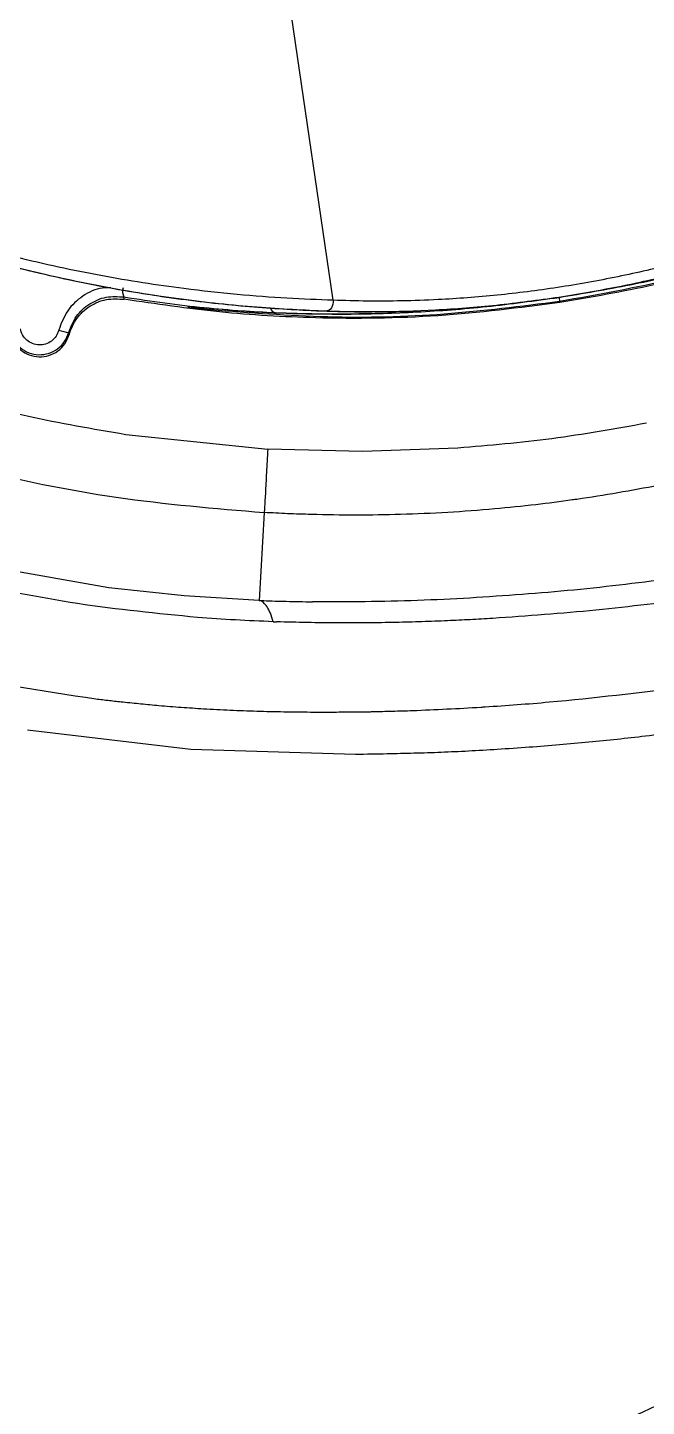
# Model space of a CAD drawing. Extents: x -51 to 27, y -13 to 136.
# Drawn here: x -39.435 to -37.536, y 38.258 to 42.485 of the extents above; entities that cross this region are included whole.
import ezdxf

# ---------------------------------------------------------------- set-up
doc = ezdxf.new("R2010")
doc.units = 0
doc.header["$MEASUREMENT"] = 0
doc.layers.add('GEOMETRY', color=2, linetype='Continuous', lineweight=25)

# ---------------------------------------------------------------- blocks, each defined once
blk = doc.blocks.new('2026 MONTERREY-BLOOM')
at = {"layer": 'GEOMETRY'}
for p, q in [((-26.8148, -42.0655), (-26.9426, -41.1923)), ((-27.4558, -42.0623), (-27.4569, -42.0552)), ((-26.1227, -42.0557), (-26.1224, -42.0576)), ((-26.1224, -42.0578), (-26.1208, -42.0683)), ((-26.1208, -42.0683), (-26.1201, -42.0727)), ((-27.6264, -42.1643), (-27.6254, -42.1708)), ((-27.4511, -42.4765), (-27.0156, -42.5218)), ((-26.7252, -42.5294), (-27.0156, -42.5218)), ((-26.4325, -42.5188), (-26.7252, -42.5294)), ((-27.0265, -42.7162), (-27.0417, -42.9859)), ((-27.5029, -42.9475), (-27.9634, -42.8655)), ((-27.2722, -42.972), (-27.5029, -42.9475)), ((-27.0417, -42.9859), (-27.2722, -42.972)), ((-27.2516, -43.4431), (-27.7525, -43.3835)), ((-26.7463, -43.4581), (-27.2516, -43.4431))]:
    blk.add_line(p, q, dxfattribs=at)
at = {"layer": 'GEOMETRY', "flags": 128}
blk.add_lwpolyline([(-26.8148, -42.0655), (-26.815, -42.0717), (-26.816, -42.0777), (-26.8178, -42.0834), (-26.8203, -42.0884), (-26.8234, -42.0925), (-26.827, -42.0956), (-26.8309, -42.0975), (-26.835, -42.0982)], dxfattribs=at)
at = {"layer": 'GEOMETRY'}
for centre, radius, start, end in [((-27.4264, -42.0383), 0.0349, 161.1624, 208.9971), ((-26.9888, -42.0838), 0.0198, 197.9234, 258.9331), ((-27.5774, -41.8955), 0.2733, 253.0871, 259.6692)]:
    blk.add_arc(centre, radius, start, end, dxfattribs=at)
for points in [[(-31.5776, -37.9016), (-31.5735, -38.0538), (-31.5652, -38.3581), (-31.498, -38.8105), (-31.3916, -39.2547), (-31.2427, -39.6868), (-31.054, -40.103), (-30.8266, -40.4994), (-30.5629, -40.8726), (-30.265, -41.2192), (-29.9357, -41.536), (-29.578, -41.8203), (-29.195, -42.0696), (-28.7901, -42.2815), (-28.367, -42.4544), (-27.9295, -42.5856), (-27.4816, -42.6781), (-27.1782, -42.7035), (-27.0265, -42.7162)], [(-26.9926, -42.1032), (-26.9334, -42.1052), (-26.8151, -42.1092), (-26.6776, -42.1052), (-26.6088, -42.1033)], [(-26.6048, -42.1002), (-26.6541, -42.1011), (-26.7528, -42.1028), (-26.8391, -42.0996), (-26.8822, -42.0979)], [(-27.0156, -42.5218), (-27.017, -42.5464), (-27.0198, -42.5958), (-27.0233, -42.6587), (-27.0259, -42.7041), (-27.0263, -42.7122), (-27.0265, -42.7162)]]:
    blk.add_open_spline(points, degree=3, dxfattribs=at)
for points, knots in [([(-19.8033, -75.3764), (-20.5726, -75.3487), (-22.1071, -75.2936), (-24.4102, -75.1858), (-26.4521, -75.0692), (-28.236, -74.9394), (-29.4096, -74.8337), (-30.2308, -74.7488), (-30.6969, -74.6957), (-31.1616, -74.645), (-31.6218, -74.5543), (-32.0883, -74.4187), (-32.5518, -74.2366), (-33.0066, -74.006), (-33.4377, -73.7331), (-33.8408, -73.4206), (-34.2125, -73.0713), (-34.5493, -72.6882), (-34.8482, -72.2749), (-35.1066, -71.8351), (-35.3065, -71.4059), (-35.4568, -70.9961), (-35.566, -70.6114), (-35.6464, -70.2238), (-35.6951, -69.8245), (-35.7408, -69.4226), (-35.8384, -68.5165), (-35.959, -67.1829), (-36.0842, -65.4161), (-36.1971, -63.4626), (-36.3013, -61.258), (-36.3943, -58.796), (-36.4684, -56.328), (-36.5267, -53.8502), (-36.5772, -51.0384), (-36.6156, -47.8954), (-36.6375, -44.5611), (-36.6425, -42.225), (-36.643, -40.8865), (-36.6431, -40.4064), (-36.643, -39.9263), (-36.6428, -39.4525), (-36.6428, -39.1387), (-36.6427, -38.9849)], [0, 0, 0, 0, 0.0467709, 0.0932958, 0.1400933, 0.1710351, 0.2019709, 0.2116866, 0.2211975, 0.2304811, 0.2400742, 0.2496538, 0.2599664, 0.2702825, 0.2805986, 0.2909143, 0.3012298, 0.311545, 0.3218607, 0.3321766, 0.3424925, 0.3505825, 0.3586781, 0.3667695, 0.3746051, 0.3831066, 0.3913525, 0.429977, 0.4644608, 0.4989699, 0.5488683, 0.598565, 0.6486664, 0.6988989, 0.7491594, 0.8195402, 0.8898842, 0.9517621, 0.9614858, 0.9712096, 0.9809334, 0.9906576, 1, 1, 1, 1]), ([(-26.8148, -42.0655), (-26.8614, -42.0637), (-26.9538, -42.0602), (-27.1089, -42.0485), (-27.2986, -42.0279), (-27.5273, -41.9925), (-27.7584, -41.9426), (-27.9568, -41.8895), (-28.124, -41.8377), (-28.2697, -41.7863), (-28.4, -41.7356), (-28.5113, -41.6886), (-28.6205, -41.6392), (-28.6868, -41.6067), (-28.7199, -41.5904)], [0, 0, 0, 0, 0.084016, 0.166849, 0.249964, 0.374459, 0.499657, 0.581567, 0.663828, 0.74956, 0.807504, 0.874292, 0.937145, 1, 1, 1, 1]), ([(-28.7144, -41.6137), (-28.6478, -41.6467), (-28.5151, -41.7124), (-28.2891, -41.8066), (-28.049, -41.8917), (-27.7964, -41.9645), (-27.5392, -42.0221), (-27.2858, -42.0631), (-27.0439, -42.0887), (-26.9046, -42.095), (-26.835, -42.0982)], [0, 0, 0, 0, 0.125679, 0.250401, 0.375573, 0.500293, 0.625558, 0.750126, 0.875243, 1, 1, 1, 1]), ([(-26.8822, -42.0979), (-26.9482, -42.0942), (-27.0803, -42.0868), (-27.3088, -42.061), (-27.5477, -42.0214), (-27.7897, -41.9672), (-28.0276, -41.8996), (-28.2539, -41.8213), (-28.4667, -41.7353), (-28.5912, -41.676), (-28.6536, -41.6463)], [0, 0, 0, 0, 0.125312, 0.250889, 0.375194, 0.500597, 0.62496, 0.750182, 0.874953, 1, 1, 1, 1]), ([(-24.8481, -41.6651), (-24.9611, -41.7188), (-25.1874, -41.8263), (-25.5181, -41.9393), (-25.8295, -42.0225), (-26.0234, -42.056), (-26.1201, -42.0727)], [0, 0, 0, 0, 0.279611, 0.560094, 0.78039, 1, 1, 1, 1]), ([(-26.1208, -42.0683), (-26.0039, -42.0474), (-25.7698, -42.0057), (-25.4253, -41.9074), (-25.2037, -41.8188), (-25.0926, -41.7744)], [0, 0, 0, 0, 0.332127, 0.66546, 1, 1, 1, 1]), ([(-25.4591, -41.859), (-25.4915, -41.8702), (-25.5537, -41.8917), (-25.6577, -41.9235), (-25.7845, -41.9583), (-25.9413, -41.9947), (-26.1263, -42.0278), (-26.313, -42.0514), (-26.4735, -42.0634), (-26.6052, -42.0679), (-26.7142, -42.0686), (-26.7803, -42.0665), (-26.8148, -42.0655)], [0, 0, 0, 0, 0.0875862, 0.1685667, 0.2500617, 0.3746056, 0.4997581, 0.6242293, 0.7494946, 0.8306839, 0.9117415, 1, 1, 1, 1]), ([(-26.1227, -42.0557), (-26.0585, -42.045), (-25.9304, -42.0235), (-25.7471, -41.9809), (-25.5761, -41.9334), (-25.4787, -41.9006), (-25.4301, -41.8842)], [0, 0, 0, 0, 0.250521, 0.499832, 0.750132, 1, 1, 1, 1]), ([(-25.326, -41.8607), (-25.3824, -41.8795), (-25.4945, -41.9169), (-25.6916, -41.9716), (-25.902, -42.0207), (-26.0491, -42.0453), (-26.1224, -42.0576)], [0, 0, 0, 0, 0.2514811, 0.5005675, 0.7510645, 1, 1, 1, 1]), ([(-27.4966, -42.0276), (-27.5055, -42.0274), (-27.5357, -42.0264), (-27.5845, -42.0502), (-27.6337, -42.0949), (-27.6492, -42.1363), (-27.6569, -42.1569)], [0, 0, 0, 0, 0.122125, 0.414597, 0.70719, 1, 1, 1, 1]), ([(-27.6264, -42.1643), (-27.6196, -42.1469), (-27.6059, -42.112), (-27.5633, -42.074), (-27.5114, -42.052), (-27.4751, -42.0541), (-27.4569, -42.0552)], [0, 0, 0, 0, 0.248885, 0.498094, 0.74819, 1, 1, 1, 1]), ([(-27.6254, -42.1708), (-27.6187, -42.1536), (-27.6052, -42.1191), (-27.5632, -42.0813), (-27.5113, -42.059), (-27.4743, -42.0612), (-27.4558, -42.0623)], [0, 0, 0, 0, 0.249976, 0.499864, 0.749686, 1, 1, 1, 1]), ([(-27.4569, -42.0552), (-27.4147, -42.0617), (-27.3304, -42.0748), (-27.2099, -42.0883), (-27.0954, -42.0981), (-27.0268, -42.1015), (-26.9926, -42.1032)], [0, 0, 0, 0, 0.251339, 0.50175, 0.751474, 1, 1, 1, 1]), ([(-26.1224, -42.0576), (-26.1966, -42.0677), (-26.3445, -42.0881), (-26.5604, -42.1038), (-26.7643, -42.1102), (-26.8824, -42.1079), (-26.9414, -42.1067)], [0, 0, 0, 0, 0.250516, 0.499829, 0.750128, 1, 1, 1, 1]), ([(-26.835, -42.0982), (-26.7834, -42.0994), (-26.6805, -42.1017), (-26.5027, -42.096), (-26.3154, -42.0822), (-26.1868, -42.0645), (-26.1227, -42.0557)], [0, 0, 0, 0, 0.251486, 0.500567, 0.751065, 1, 1, 1, 1]), ([(-26.1201, -42.0727), (-26.2442, -42.0884), (-26.4928, -42.1198), (-26.8422, -42.1238), (-27.164, -42.1054), (-27.3586, -42.0767), (-27.4558, -42.0623)], [0, 0, 0, 0, 0.27961, 0.560093, 0.780389, 1, 1, 1, 1]), ([(-27.221, -42.0882), (-27.2279, -42.0875), (-27.2417, -42.0861), (-27.2559, -42.0847), (-27.2629, -42.0843), (-27.2613, -42.0849), (-27.2515, -42.0865), (-27.235, -42.0887), (-27.2137, -42.0913), (-27.1978, -42.093), (-27.1899, -42.0939)], [0, 0, 0, 0, 0.125126, 0.250207, 0.375231, 0.500191, 0.625118, 0.750049, 0.875018, 1, 1, 1, 1]), ([(-26.9414, -42.1067), (-26.9903, -42.1049), (-27.0777, -42.1016), (-27.1772, -42.0923), (-27.221, -42.0882)], [0, 0, 0, 0, 0.559696, 1, 1, 1, 1]), ([(-27.1899, -42.0939), (-27.0707, -42.1032), (-26.8327, -42.1217), (-26.4746, -42.113), (-26.2386, -42.0832), (-26.1208, -42.0683)], [0, 0, 0, 0, 0.33454, 0.667873, 1, 1, 1, 1]), ([(-26.6088, -42.1033), (-26.6009, -42.1029), (-26.5852, -42.1022), (-26.567, -42.1011), (-26.555, -42.1001), (-26.5504, -42.0994), (-26.5537, -42.0991), (-26.5646, -42.0992), (-26.5818, -42.0996), (-26.5971, -42.1), (-26.6048, -42.1002)], [0, 0, 0, 0, 0.1251619, 0.2500806, 0.3750705, 0.5001011, 0.625146, 0.7501723, 0.8751357, 1, 1, 1, 1]), ([(-27.8058, -42.1587), (-27.8027, -42.1686), (-27.7966, -42.1883), (-27.7758, -42.212), (-27.749, -42.2279), (-27.7184, -42.234), (-27.6874, -42.2298), (-27.6597, -42.2156), (-27.6374, -42.1932), (-27.6301, -42.174), (-27.6264, -42.1643)], [0, 0, 0, 0, 0.125204, 0.250151, 0.375117, 0.500122, 0.625139, 0.750124, 0.875068, 1, 1, 1, 1]), ([(-27.8048, -42.1653), (-27.8018, -42.1751), (-27.7956, -42.1948), (-27.7748, -42.2185), (-27.7481, -42.2344), (-27.7174, -42.2406), (-27.6864, -42.2364), (-27.6587, -42.2222), (-27.6364, -42.1998), (-27.6291, -42.1805), (-27.6254, -42.1708)], [0, 0, 0, 0, 0.124967, 0.249935, 0.374904, 0.499873, 0.624844, 0.749815, 0.874787, 1, 1, 1, 1]), ([(-27.6569, -42.1569), (-27.6593, -42.1634), (-27.664, -42.1762), (-27.6785, -42.1913), (-27.6968, -42.201), (-27.7174, -42.2037), (-27.7377, -42.1993), (-27.7553, -42.1883), (-27.7688, -42.1723), (-27.7728, -42.1592), (-27.7748, -42.1526)], [0, 0, 0, 0, 0.124996, 0.249957, 0.374884, 0.499807, 0.624756, 0.749737, 0.874786, 1, 1, 1, 1]), ([(-28.052, -42.3437), (-27.953, -42.3709), (-27.7549, -42.4251), (-27.5523, -42.4594), (-27.4511, -42.4765)], [0, 0, 0, 0, 0.5, 1, 1, 1, 1]), ([(-25.8542, -42.4424), (-25.9508, -42.4597), (-26.1424, -42.4941), (-26.3363, -42.5106), (-26.4325, -42.5188)], [0, 0, 0, 0, 0.503931, 1, 1, 1, 1]), ([(-25.817, -42.6334), (-25.9004, -42.6486), (-25.9881, -42.6645), (-26.1139, -42.6823), (-26.1979, -42.6933), (-26.2778, -42.701), (-26.3199, -42.7052)], [0, 0, 0, 0, 0.49998, 0.526337, 0.749991, 1, 1, 1, 1]), ([(-26.8823, -42.7223), (-26.9065, -42.7215), (-26.9546, -42.72), (-27.0027, -42.7175), (-27.0265, -42.7162)], [0, 0, 0, 0, 0.503295, 1, 1, 1, 1]), ([(-26.6083, -42.7223), (-26.654, -42.7232), (-26.7453, -42.7252), (-26.8367, -42.7233), (-26.8823, -42.7223)], [0, 0, 0, 0, 0.500221, 1, 1, 1, 1]), ([(-26.3199, -42.7052), (-26.3679, -42.7091), (-26.4639, -42.717), (-26.5601, -42.7205), (-26.6083, -42.7223)], [0, 0, 0, 0, 0.499432, 1, 1, 1, 1]), ([(-27.2313, -43.0378), (-27.354, -43.0259), (-27.5993, -43.0021), (-27.8434, -42.9512), (-27.9654, -42.9258)], [0, 0, 0, 0, 0.500008, 1, 1, 1, 1]), ([(-25.7608, -42.9171), (-25.8658, -42.9303), (-26.0756, -42.9567), (-26.289, -42.9712), (-26.3956, -42.9784)], [0, 0, 0, 0, 0.500464, 1, 1, 1, 1]), ([(-26.999, -43.0508), (-27.0018, -43.0419), (-27.0072, -43.024), (-27.0176, -43.0044), (-27.0292, -42.9906), (-27.0375, -42.9874), (-27.0417, -42.9859)], [0, 0, 0, 0, 0.2499968, 0.4999997, 0.7500021, 1, 1, 1, 1]), ([(-27.0417, -42.9859), (-27.0395, -42.986), (-27.035, -42.9861), (-27.0305, -42.9863), (-27.0283, -42.9863)], [0, 0, 0, 0, 0.500921, 1, 1, 1, 1]), ([(-27.0283, -42.9863), (-27.0166, -42.9867), (-26.9935, -42.9875), (-26.9704, -42.9881), (-26.959, -42.9884)], [0, 0, 0, 0, 0.507034, 1, 1, 1, 1]), ([(-26.959, -42.9884), (-26.9459, -42.9887), (-26.9192, -42.9893), (-26.8925, -42.9896), (-26.879, -42.9898)], [0, 0, 0, 0, 0.4913204, 1, 1, 1, 1]), ([(-26.7174, -42.9897), (-26.7443, -42.99), (-26.7981, -42.9905), (-26.852, -42.99), (-26.879, -42.9898)], [0, 0, 0, 0, 0.500147, 1, 1, 1, 1]), ([(-26.3956, -42.9784), (-26.4491, -42.9812), (-26.556, -42.9867), (-26.6636, -42.9887), (-26.7174, -42.9897)], [0, 0, 0, 0, 0.500237, 1, 1, 1, 1]), ([(-25.696, -42.9786), (-25.8001, -42.9918), (-26.0083, -43.0183), (-26.22, -43.0333), (-26.3259, -43.0409)], [0, 0, 0, 0, 0.499999, 1, 1, 1, 1]), ([(-28.55, -43.0618), (-28.4672, -43.0879), (-28.383, -43.1144), (-28.2877, -43.1406), (-28.2042, -43.1632), (-27.9541, -43.2256), (-27.7125, -43.2619), (-27.5433, -43.2873)], [0, 0, 0, 0, 0.250033, 0.25391, 0.285692, 0.500073, 1, 1, 1, 1]), ([(-26.999, -43.0508), (-27.0377, -43.0493), (-27.1151, -43.0463), (-27.1926, -43.0406), (-27.2313, -43.0378)], [0, 0, 0, 0, 0.499889, 1, 1, 1, 1]), ([(-26.999, -43.0508), (-26.9976, -43.0509), (-26.9942, -43.051), (-26.9908, -43.0511), (-26.9889, -43.0512)], [0, 0, 0, 0, 0.437748, 1, 1, 1, 1]), ([(-26.8006, -43.0547), (-26.832, -43.0544), (-26.8946, -43.0539), (-26.9575, -43.0521), (-26.9889, -43.0512)], [0, 0, 0, 0, 0.499923, 1, 1, 1, 1]), ([(-26.6224, -43.0532), (-26.6521, -43.0537), (-26.7114, -43.0548), (-26.7709, -43.0547), (-26.8006, -43.0547)], [0, 0, 0, 0, 0.499953, 1, 1, 1, 1]), ([(-26.4642, -43.0481), (-26.4906, -43.0492), (-26.5432, -43.0513), (-26.596, -43.0526), (-26.6224, -43.0532)], [0, 0, 0, 0, 0.499959, 1, 1, 1, 1]), ([(-26.3259, -43.0409), (-26.3489, -43.0422), (-26.3949, -43.0449), (-26.4411, -43.047), (-26.4642, -43.0481)], [0, 0, 0, 0, 0.499961, 1, 1, 1, 1]), ([(-27.5433, -43.2873), (-27.5294, -43.289), (-27.5015, -43.2924), (-27.4736, -43.2955), (-27.4597, -43.297)], [0, 0, 0, 0, 0.500062, 1, 1, 1, 1]), ([(-26.5717, -43.3233), (-26.5015, -43.3202), (-26.4272, -43.3169), (-26.2875, -43.3081), (-26.0788, -43.2923), (-25.877, -43.2679), (-25.7397, -43.2512)], [0, 0, 0, 0, 0.250009, 0.265082, 0.500017, 1, 1, 1, 1]), ([(-27.4597, -43.297), (-27.4413, -43.2988), (-27.4047, -43.3025), (-27.3679, -43.306), (-27.3495, -43.3077)], [0, 0, 0, 0, 0.500159, 1, 1, 1, 1]), ([(-27.3495, -43.3077), (-27.3267, -43.3096), (-27.2811, -43.3133), (-27.2356, -43.3162), (-27.2128, -43.3176)], [0, 0, 0, 0, 0.500149, 1, 1, 1, 1]), ([(-27.2128, -43.3176), (-27.1856, -43.3192), (-27.1311, -43.3222), (-27.0767, -43.324), (-27.0495, -43.3249)], [0, 0, 0, 0, 0.499242, 1, 1, 1, 1]), ([(-27.0495, -43.3249), (-27.0219, -43.3256), (-26.9671, -43.3271), (-26.9123, -43.3276), (-26.8851, -43.3278)], [0, 0, 0, 0, 0.502808, 1, 1, 1, 1]), ([(-26.8851, -43.3278), (-26.8718, -43.3278), (-26.8452, -43.328), (-26.8186, -43.3279), (-26.8054, -43.3278)], [0, 0, 0, 0, 0.500196, 1, 1, 1, 1]), ([(-26.8054, -43.3278), (-26.7952, -43.3277), (-26.7749, -43.3276), (-26.7545, -43.3274), (-26.7444, -43.3272)], [0, 0, 0, 0, 0.500141, 1, 1, 1, 1]), ([(-26.7444, -43.3272), (-26.7399, -43.3272), (-26.7308, -43.3271), (-26.7218, -43.327), (-26.7173, -43.3269)], [0, 0, 0, 0, 0.500058, 1, 1, 1, 1]), ([(-26.7173, -43.3269), (-26.7135, -43.3269), (-26.706, -43.3268), (-26.6986, -43.3267), (-26.6948, -43.3266)], [0, 0, 0, 0, 0.500046, 1, 1, 1, 1]), ([(-26.6948, -43.3266), (-26.6743, -43.3261), (-26.6333, -43.3251), (-26.5922, -43.3239), (-26.5717, -43.3233)], [0, 0, 0, 0, 0.49913, 1, 1, 1, 1]), ([(-25.7587, -43.3907), (-25.7916, -43.3945), (-25.8533, -43.4017), (-25.944, -43.4118), (-26.0317, -43.4208), (-26.1217, -43.4289), (-26.2154, -43.4363), (-26.3086, -43.4427), (-26.3985, -43.4479), (-26.4837, -43.4518), (-26.5668, -43.4546), (-26.6543, -43.4565), (-26.714, -43.4575), (-26.7463, -43.4581)], [0, 0, 0, 0, 0.10124, 0.190319, 0.278581, 0.369978, 0.465114, 0.563773, 0.652998, 0.737097, 0.82099, 0.903327, 1, 1, 1, 1]), ([(-26.5785, -45.8033), (-26.4371, -45.7377), (-26.1544, -45.6065), (-25.8752, -45.4779), (-25.7357, -45.4136)], [0, 0, 0, 0, 0.5003429, 1, 1, 1, 1])]:
    blk.add_open_spline(points, degree=3, knots=knots, dxfattribs=at)

msp = doc.modelspace()

# ---------------------------------------------------------------- block references
msp.add_blockref('2026 MONTERREY-BLOOM', (-11.682, 83.7145))

doc.saveas('drawing.dxf')
